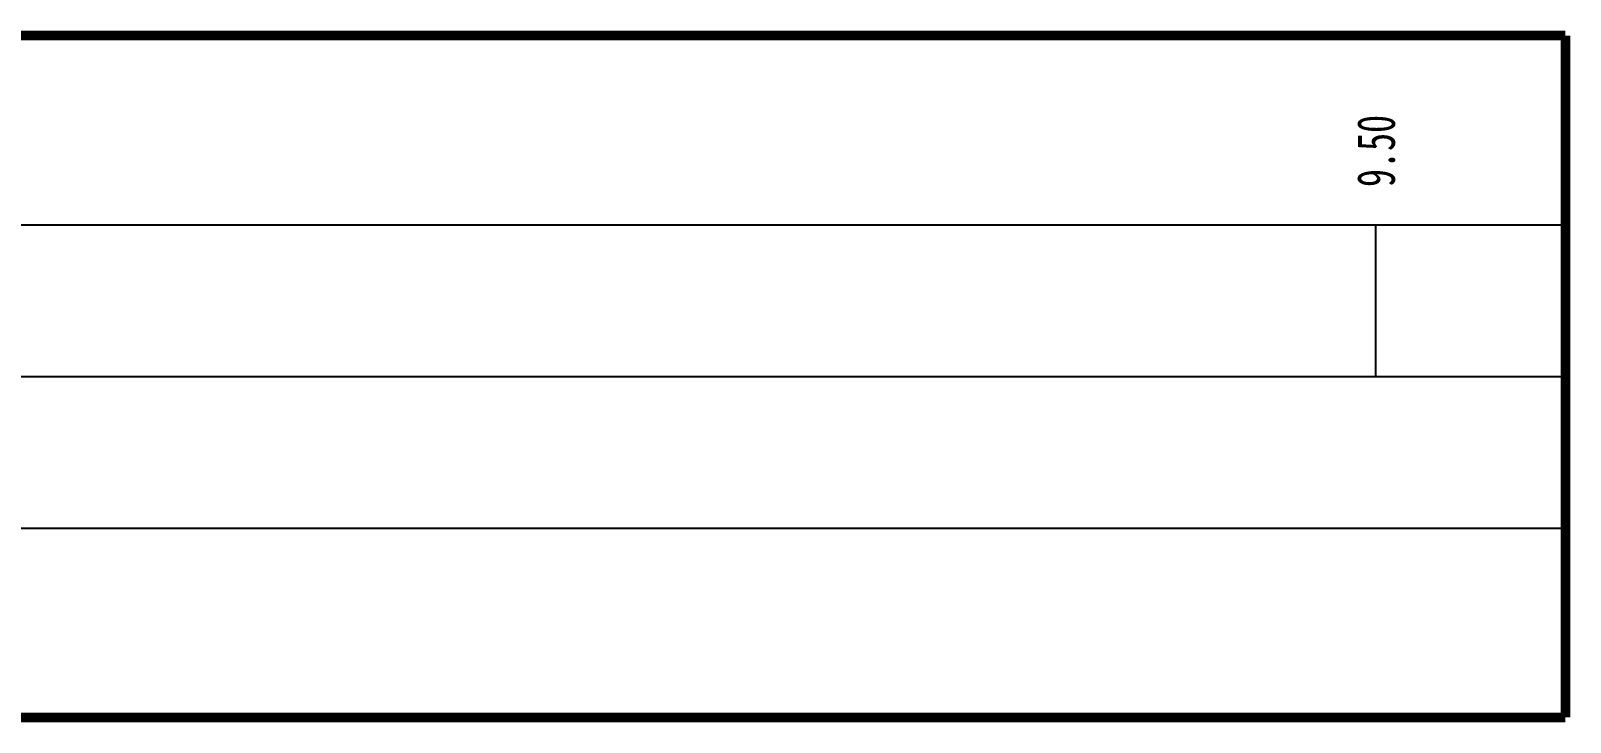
# Model space of a CAD drawing. Header units: millimetres. Extents: x 7577 to 20709, y -191 to 3630.
# Drawn here: x 8510.9 to 8592.2, y 562.4 to 598.9 of the extents above; entities that cross this region are included whole.
import ezdxf

# ---------------------------------------------------------------- set-up
doc = ezdxf.new("R2010")
doc.units = ezdxf.units.MM
for name, color, linetype in [('GiCAD_DongTan', 7, 'Continuous'), ('GiCAD_QuYang', 7, 'Continuous'), ('GiCAD_WXP', 1, 'Continuous')]:
    doc.layers.add(name, color=color, linetype=linetype)
doc.styles.add('标注栏-孔深', font='simfang.ttf', dxfattribs={"width": 0.7, "height": 2})

# ---------------------------------------------------------------- blocks, each defined once
blk = doc.blocks.new('WipeoutBlock')
blk.add_wipeout([(0, 0), (0, 1), (1, 1), (1, 0)]).dxf.layer = 'GiCAD_QuYang'

msp = doc.modelspace()

# ---------------------------------------------------------------- linework, layer by layer
at = {"layer": 'GiCAD_WXP', "color": 1, "const_width": 0.5}
for points in [[(8371.899, 598.686), (8591.909, 598.686)], [(8591.909, 598.686), (8591.909, 562.686)], [(8371.899, 562.686), (8591.909, 562.686)]]:
    msp.add_lwpolyline(points, dxfattribs=at)
at = {"layer": 'GiCAD_WXP', "color": 1}
for points in [[(8371.899, 588.686), (8591.909, 588.686)], [(8581.909, 580.686), (8581.909, 588.686)], [(8371.899, 580.686), (8591.909, 580.686)], [(8371.899, 572.686), (8591.909, 572.686)]]:
    msp.add_lwpolyline(points, dxfattribs=at)

# ---------------------------------------------------------------- block references
at = {"layer": 'GiCAD_DongTan', "xscale": 8.768000092378497, "yscale": 3.191891891891783}
msp.add_blockref('WipeoutBlock', (8540.877, 591.224), dxfattribs=at)

# ---------------------------------------------------------------- texts
at = {"layer": 'GiCAD_WXP', "color": 4, "style": '标注栏-孔深', "width": 0.7}
msp.add_text('9.50', height=2, rotation=90, dxfattribs=at).set_placement((8582.909, 590.686))

doc.saveas('drawing.dxf')
